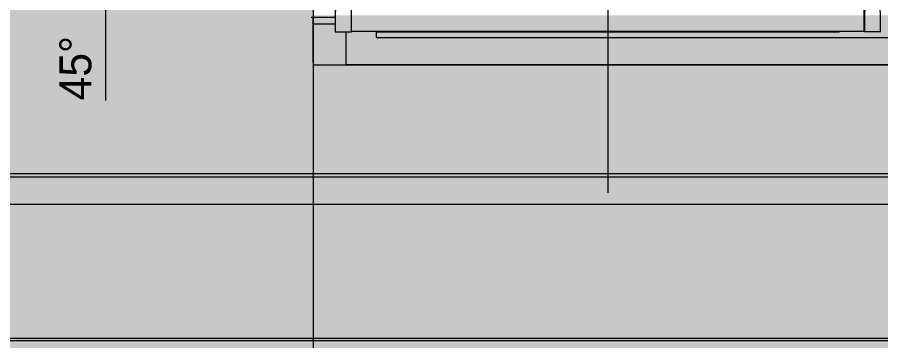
# Model space of a CAD drawing. Header units: metres. Extents: x -3 to 171, y -23 to 41.
# Drawn here: x 15.741 to 17.095, y -1.282 to -0.774 of the extents above; entities that cross this region are included whole.
import ezdxf

# ---------------------------------------------------------------- set-up
doc = ezdxf.new("R2010")
doc.units = ezdxf.units.M
doc.header["$MEASUREMENT"] = 0
doc.set_wipeout_variables(frame=1)
doc.linetypes.add('Achse', pattern=[0.004, 0.002, -0.001, 0, -0.001])
doc.linetypes.add('Wipeout_Contour', pattern=[1, 0, -1])
for name, color, linetype in [('5._2.DG PP STG1_1_310 Dachkonstruktion massiv', 7, 'Continuous'), ('5._2.DG PP STG1_1_325 Dachfenster', 7, 'Continuous'), ('5._2.DG PP STG1_1_330 Dachaufbau', 7, 'Continuous'), ('5._2.DG PP STG1_1_611 Entwässerung', 7, 'Continuous')]:
    doc.layers.add(name, color=color, linetype=linetype)
doc.styles.add('ERSTELLTER_STIL_2', font='')
doc.styles.get('ERSTELLTER_STIL_2').set_extended_font_data('Eurostile')

msp = doc.modelspace()

# ---------------------------------------------------------------- linework, layer by layer
at = {"layer": '5._2.DG PP STG1_1_310 Dachkonstruktion massiv', "color": 7, "linetype": 'Continuous', "lineweight": 18, "ltscale": 1000, "flags": 128}
for points in [[(16.2049, 0), (16.2049, -0.8456)], [(16.2049, -0.8456), (17.9549, -0.8456)]]:
    msp.add_lwpolyline(points, dxfattribs=at)
at = {"layer": '5._2.DG PP STG1_1_611 Entwässerung', "color": 250, "linetype": 'Continuous', "lineweight": 13, "ltscale": 1000, "true_color": 0x3f3f3f}
msp.add_line((15.8791, -0.2475), (15.8791, -0.905), dxfattribs=at)

# ---------------------------------------------------------------- texts
at = {"layer": '5._2.DG PP STG1_1_325 Dachfenster', "color": 7, "linetype": 'Continuous', "lineweight": 13, "insert": (16.4318, -1.2601), "char_height": 0.075, "attachment_point": 7, "style": 'ERSTELLTER_STIL_2'}
msp.add_mtext('\\A1;{\\pql;\\pt0;\\fEurostile|b0|i0|c0|p0;\\W1.000000;DFe-005\\fEurostile|b0|i0|c0|p0;\\W1.000000;\\fEurostile|b0|i0|c0|p0;\\W1.000000;\\fEurostile|b0|i0|c0|p0;\\W1.000000;}', dxfattribs=at)
at = {"layer": '5._2.DG PP STG1_1_611 Entwässerung', "color": 250, "linetype": 'Continuous', "lineweight": 13, "true_color": 0x3f3f3f, "insert": (15.8578, -0.905), "char_height": 0.05, "attachment_point": 7, "rotation": 90, "style": 'ERSTELLTER_STIL_2'}
msp.add_mtext('\\A1;{\\pql;\\fEurostile|b0|i0|c0|p0;\\W1.000000;45°}', dxfattribs=at)

# ---------------------------------------------------------------- next in the draw order: wipeouts: each hides what was drawn before it
at = {"color": 254, "linetype": 'Wipeout_Contour', "lineweight": 0, "ltscale": 49.169326}
msp.add_wipeout([(16.2049, -0.7745), (16.2049, -0.8456), (16.205, -0.7745)], dxfattribs=at).dxf.layer = '5._2.DG PP STG1_1_325 Dachfenster'

# ---------------------------------------------------------------- next in the draw order: wipeouts: each hides what was drawn before it
at = {"color": 254, "linetype": 'Wipeout_Contour', "lineweight": 0, "ltscale": 239.404151}
msp.add_wipeout([(16.205, -0.7745), (16.205, -0.8493), (17.955, -0.8493), (17.955, -0.7745), (17.9245, -0.7745), (17.9245, -0.7953), (17.9245, -0.7974), (17.9069, -0.7974), (17.9069, -0.8486), (16.2569, -0.8486), (16.2569, -0.7974), (16.2392, -0.7974), (16.2392, -0.7953), (16.2392, -0.7745)], dxfattribs=at).dxf.layer = '5._2.DG PP STG1_1_325 Dachfenster'

# ---------------------------------------------------------------- next in the draw order: linework, layer by layer
at = {"layer": '5._2.DG PP STG1_1_325 Dachfenster', "color": 7, "linetype": 'Continuous', "lineweight": 13, "ltscale": 1000, "true_color": 0xf4f4f4, "flags": 128}
msp.add_lwpolyline([(16.2019, -0.7745), (16.2392, -0.7745)], dxfattribs=at)

# ---------------------------------------------------------------- next in the draw order: wipeouts: each hides what was drawn before it
at = {"color": 254, "linetype": 'Wipeout_Contour', "lineweight": 0, "ltscale": 205.126994}
msp.add_wipeout([(16.2569, -0.7974), (16.2569, -0.8486), (17.9069, -0.8486), (17.9069, -0.7974), (17.8989, -0.7974), (17.8989, -0.7962), (17.8596, -0.7962), (17.8596, -0.8062), (16.3042, -0.8062), (16.3042, -0.7962), (16.2649, -0.7962), (16.2649, -0.7974)], dxfattribs=at).dxf.layer = '5._2.DG PP STG1_1_325 Dachfenster'

# ---------------------------------------------------------------- next in the draw order: linework, layer by layer
at = {"layer": '5._2.DG PP STG1_1_325 Dachfenster', "color": 7, "linetype": 'Continuous', "lineweight": 13, "ltscale": 1000, "true_color": 0xf4f4f4, "flags": 128}
for points in [[(16.3042, -0.8062), (16.3042, -0.7979)], [(16.3042, -0.8062), (17.8596, -0.8062)]]:
    msp.add_lwpolyline(points, dxfattribs=at)

# ---------------------------------------------------------------- next in the draw order: wipeouts: each hides what was drawn before it
at = {"color": 254, "linetype": 'Wipeout_Contour', "lineweight": 0, "ltscale": 51.758396}
msp.add_wipeout([(17.0689, -0.7813), (17.0689, -0.79), (17.0692, -0.7813)], dxfattribs=at).dxf.layer = '5._2.DG PP STG1_1_325 Dachfenster'
at = {"color": 254, "linetype": 'Wipeout_Contour', "lineweight": 0, "ltscale": 85.235543}
msp.add_wipeout([(16.2049, -1.4678), (17.9549, -1.4678), (17.9549, -0.8493), (16.205, -0.8493), (16.205, -0.8456)], dxfattribs=at).dxf.layer = '5._2.DG PP STG1_1_325 Dachfenster'

# ---------------------------------------------------------------- next in the draw order: hatches: boundary and pattern name
at = {"layer": '5._2.DG PP STG1_1_611 Entwässerung', "linetype": 'Continuous', "lineweight": 0, "true_color": 0xffffff}
for points in [[(12.6616, -1.0679), (18.6715, -1.0679), (18.6716, -1.025), (12.6616, -1.025)], [(12.9703, -1.025), (18.6716, -1.025), (18.6716, -1.02), (12.9703, -1.02)], [(12.6616, -1.2786), (18.6708, -1.2786), (18.6715, -1.0679), (12.6616, -1.0679)], [(12.6616, -1.2821), (18.6708, -1.2821), (18.6708, -1.2786), (12.6616, -1.2786)]]:
    msp.add_hatch(color=7, dxfattribs=at).paths.add_polyline_path(points)

# ---------------------------------------------------------------- next in the draw order: linework, layer by layer
at = {"layer": '5._2.DG PP STG1_1_325 Dachfenster', "color": 7, "linetype": 'Continuous', "lineweight": 13, "ltscale": 1000, "true_color": 0xf4f4f4, "flags": 128}
for points in [[(16.2049, -0.8456), (16.2049, -0.7745)], [(16.205, -0.7745), (16.205, -0.8493)], [(16.2569, -0.8486), (16.2569, -0.7974)], [(16.2049, -0.8456), (16.2049, -1.4678)], [(16.205, -0.8493), (17.955, -0.8493)], [(16.2569, -0.8486), (17.9069, -0.8486)]]:
    msp.add_lwpolyline(points, dxfattribs=at)
at = {"layer": '5._2.DG PP STG1_1_611 Entwässerung', "color": 14, "linetype": 'Achse', "lineweight": 13, "ltscale": 1000, "true_color": 0xa80000}
msp.add_line((12.6616, -1.02), (18.9816, -1.02), dxfattribs=at)
at = {"layer": '5._2.DG PP STG1_1_611 Entwässerung', "color": 171, "linetype": 'Continuous', "lineweight": 13, "ltscale": 1000, "true_color": 0x6c6cff, "flags": 128}
for points in [[(12.9703, -1.02), (18.6716, -1.02)], [(12.9703, -1.025), (18.6716, -1.025)], [(12.6616, -1.0679), (18.6715, -1.0679)], [(12.6616, -1.2786), (18.6708, -1.2786)], [(12.6616, -1.2821), (18.6708, -1.2821)]]:
    msp.add_lwpolyline(points, dxfattribs=at)

# ---------------------------------------------------------------- next in the draw order: wipeouts: each hides what was drawn before it
at = {"color": 254, "linetype": 'Wipeout_Contour', "lineweight": 0, "ltscale": 51.757345}
msp.add_wipeout([(17.0689, -0.7709), (17.0689, -0.7813), (17.0693, -0.7709)], dxfattribs=at).dxf.layer = '5._2.DG PP STG1_1_325 Dachfenster'
at = {"color": 254, "linetype": 'Wipeout_Contour', "lineweight": 0, "ltscale": 133.562871}
msp.add_wipeout([(16.3042, -0.7977), (17.0296, -0.7979), (17.0213, -0.7977), (17.0205, -0.7972), (17.0202, -0.7962), (16.3135, -0.7962), (16.3133, -0.7972), (16.3125, -0.7977)], dxfattribs=at).dxf.layer = '5._2.DG PP STG1_1_325 Dachfenster'
at = {"color": 254, "linetype": 'Wipeout_Contour', "lineweight": 0, "ltscale": 68.430124}
msp.add_wipeout([(17.0689, -0.7974), (17.0945, -0.7974), (17.0945, -0.79), (17.0689, -0.79)], dxfattribs=at).dxf.layer = '5._2.DG PP STG1_1_325 Dachfenster'

# ---------------------------------------------------------------- next in the draw order: wipeouts: each hides what was drawn before it
at = {"color": 254, "linetype": 'Wipeout_Contour', "lineweight": 0, "ltscale": 65.116106}
msp.add_wipeout([(16.2392, -0.79), (16.2392, -0.7974), (16.2649, -0.7974), (16.2649, -0.79)], dxfattribs=at).dxf.layer = '5._2.DG PP STG1_1_325 Dachfenster'
at = {"color": 254, "linetype": 'Wipeout_Contour', "lineweight": 0, "ltscale": 81.315923}
msp.add_wipeout([(16.3042, -0.7962), (16.3042, -0.7977), (16.3125, -0.7977), (16.3133, -0.7972), (16.3135, -0.7962)], dxfattribs=at).dxf.layer = '5._2.DG PP STG1_1_325 Dachfenster'
at = {"color": 254, "linetype": 'Wipeout_Contour', "lineweight": 0, "ltscale": 85.620882}
msp.add_wipeout([(17.0202, -0.7962), (17.0205, -0.7972), (17.0213, -0.7977), (17.0296, -0.7977), (17.0296, -0.7962)], dxfattribs=at).dxf.layer = '5._2.DG PP STG1_1_325 Dachfenster'

# ---------------------------------------------------------------- next in the draw order: wipeouts: each hides what was drawn before it
at = {"color": 254, "linetype": 'Wipeout_Contour', "lineweight": 0, "ltscale": 65.114572}
msp.add_wipeout([(16.2392, -0.7813), (16.2392, -0.79), (16.2649, -0.79), (16.2649, -0.7813)], dxfattribs=at).dxf.layer = '5._2.DG PP STG1_1_325 Dachfenster'

# ---------------------------------------------------------------- next in the draw order: linework, layer by layer
at = {"layer": '5._2.DG PP STG1_1_325 Dachfenster', "color": 7, "linetype": 'Continuous', "lineweight": 13, "ltscale": 1000, "flags": 128}
msp.add_lwpolyline([(16.2392, -0.7953), (16.2392, -0.7974)], dxfattribs=at)

# ---------------------------------------------------------------- next in the draw order: wipeouts: each hides what was drawn before it
at = {"color": 254, "linetype": 'Wipeout_Contour', "lineweight": 0, "ltscale": 65.112757}
msp.add_wipeout([(16.2393, -0.7709), (16.2392, -0.7813), (16.2649, -0.7813), (16.2649, -0.7709)], dxfattribs=at).dxf.layer = '5._2.DG PP STG1_1_325 Dachfenster'
at = {"color": 254, "linetype": 'Wipeout_Contour', "lineweight": 0, "ltscale": 66.775087}
msp.add_wipeout([(16.2649, -0.7962), (17.0689, -0.7962), (17.0689, -0.7887), (16.2649, -0.7887)], dxfattribs=at).dxf.layer = '5._2.DG PP STG1_1_325 Dachfenster'

# ---------------------------------------------------------------- next in the draw order: linework, layer by layer
at = {"layer": '5._2.DG PP STG1_1_325 Dachfenster', "color": 7, "linetype": 'Continuous', "lineweight": 13, "ltscale": 1000, "flags": 128}
for points in [[(16.249, -0.5706), (16.2535, -0.5866), (16.2564, -0.606), (16.2577, -0.6285), (16.2572, -0.6538), (16.2552, -0.6817), (16.2514, -0.7118), (16.2501, -0.7184), (16.248, -0.7253), (16.2473, -0.7272), (16.2461, -0.7318), (16.2432, -0.7422), (16.2425, -0.746), (16.2406, -0.7556), (16.2402, -0.7591), (16.2393, -0.7678), (16.2393, -0.7709), (16.2392, -0.7813), (16.2392, -0.79), (16.2392, -0.7974)], [(16.2392, -0.7038), (16.2392, -0.7953)], [(16.2392, -0.7852), (16.205, -0.7852)], [(16.2392, -0.7974), (16.2649, -0.7974)], [(16.3042, -0.7962), (16.3042, -0.7977)], [(17.0296, -0.7979), (16.3042, -0.7979)], [(16.3125, -0.7977), (16.3133, -0.7972)], [(16.3133, -0.7972), (16.3135, -0.7962)], [(17.0205, -0.7972), (17.0202, -0.7962)], [(17.0205, -0.7972), (17.0213, -0.7977)], [(17.0296, -0.7962), (17.0296, -0.7977)], [(17.0949, -0.7974), (17.0692, -0.7974)]]:
    msp.add_lwpolyline(points, dxfattribs=at)

# ---------------------------------------------------------------- next in the draw order: wipeouts: each hides what was drawn before it
at = {"color": 254, "linetype": 'Wipeout_Contour', "lineweight": 0, "ltscale": 66.773537}
msp.add_wipeout([(16.2649, -0.78), (16.2649, -0.7887), (17.0689, -0.7887), (17.0689, -0.78)], dxfattribs=at).dxf.layer = '5._2.DG PP STG1_1_325 Dachfenster'

# ---------------------------------------------------------------- next in the draw order: wipeouts: each hides what was drawn before it
at = {"color": 254, "linetype": 'Wipeout_Contour', "lineweight": 0, "ltscale": 66.771744}
msp.add_wipeout([(16.2649, -0.7697), (16.2649, -0.78), (17.0689, -0.78), (17.0689, -0.7697)], dxfattribs=at).dxf.layer = '5._2.DG PP STG1_1_325 Dachfenster'

# ---------------------------------------------------------------- next in the draw order: linework, layer by layer
at = {"layer": '5._2.DG PP STG1_1_325 Dachfenster', "color": 7, "linetype": 'Continuous', "lineweight": 13, "ltscale": 1000}
msp.add_line((16.6669, 0.8803), (16.6669, -1.0503), dxfattribs=at)
at = {"layer": '5._2.DG PP STG1_1_325 Dachfenster', "color": 7, "linetype": 'Continuous', "lineweight": 13, "ltscale": 1000, "flags": 128}
msp.add_lwpolyline([(16.2649, -0.7974), (16.2649, -0.79), (16.2649, -0.7813), (16.2649, -0.7709), (16.2649, -0.7591), (16.2649, -0.746), (16.2649, -0.7318), (16.2649, -0.7253), (16.2649, -0.7184), (16.2649, -0.7118), (16.2649, -0.6817), (16.2649, -0.6538), (16.2649, -0.6285), (16.2649, -0.606), (16.2649, -0.5866), (16.2649, -0.5706)], dxfattribs=at)

# ---------------------------------------------------------------- next in the draw order: wipeouts: each hides what was drawn before it
at = {"color": 254, "linetype": 'Wipeout_Contour', "lineweight": 0, "ltscale": 68.429385}
msp.add_wipeout([(17.0692, -0.7813), (17.0692, -0.79), (17.0949, -0.79), (17.0949, -0.7813)], dxfattribs=at).dxf.layer = '5._2.DG PP STG1_1_325 Dachfenster'

# ---------------------------------------------------------------- next in the draw order: linework, layer by layer
at = {"layer": '5._2.DG PP STG1_1_325 Dachfenster', "color": 7, "linetype": 'Continuous', "lineweight": 13, "ltscale": 1000, "flags": 128}
msp.add_lwpolyline([(16.2649, -0.7962), (17.0689, -0.7962)], dxfattribs=at)

# ---------------------------------------------------------------- next in the draw order: wipeouts: each hides what was drawn before it
at = {"color": 254, "linetype": 'Wipeout_Contour', "lineweight": 0, "ltscale": 68.427658}
msp.add_wipeout([(17.0693, -0.7709), (17.0692, -0.7813), (17.0949, -0.7813), (17.0949, -0.7709)], dxfattribs=at).dxf.layer = '5._2.DG PP STG1_1_325 Dachfenster'

# ---------------------------------------------------------------- next in the draw order: hatches: boundary and pattern name
at = {"layer": '5._2.DG PP STG1_1_330 Dachaufbau', "linetype": 'Continuous', "lineweight": 0, "true_color": 0x000000}
msp.add_hatch(color=18, dxfattribs=at).paths.add_polyline_path([(18.9789, -2.07), (18.986, 0.07), (17.955, 0.07), (17.955, -0.7715), (16.205, -0.7715), (16.205, 0.07), (15.195, 0.07), (15.195, -0.4), (15.505, -0.4), (15.505, -0.7353), (12.655, -0.7353), (12.655, -2.07)])

# ---------------------------------------------------------------- next in the draw order: linework, layer by layer
at = {"layer": '5._2.DG PP STG1_1_325 Dachfenster', "color": 7, "linetype": 'Continuous', "lineweight": 13, "ltscale": 1000, "flags": 128}
for points in [[(17.0689, -0.7974), (17.0689, -0.79), (17.0689, -0.7813), (17.0689, -0.7709), (17.0689, -0.7591), (17.0689, -0.746), (17.0689, -0.7318), (17.0689, -0.7253), (17.0689, -0.7184), (17.0689, -0.7118), (17.0689, -0.6817), (17.0689, -0.6538), (17.0689, -0.6285), (17.0689, -0.606), (17.0689, -0.5866), (17.0689, -0.5706)], [(17.079, -0.5706), (17.0835, -0.5866), (17.0864, -0.606), (17.0877, -0.6285), (17.0872, -0.6538), (17.0852, -0.6817), (17.0814, -0.7118), (17.0801, -0.7184), (17.078, -0.7253), (17.0773, -0.7272), (17.0761, -0.7318), (17.0732, -0.7422), (17.0725, -0.746), (17.0706, -0.7556), (17.0702, -0.7591), (17.0693, -0.7678), (17.0693, -0.7709), (17.0692, -0.7813), (17.0692, -0.79), (17.0692, -0.7974)], [(17.0945, -0.7974), (17.0945, -0.79), (17.0945, -0.7813), (17.0945, -0.7709), (17.0945, -0.7678), (17.0935, -0.7591), (17.0932, -0.7556), (17.0912, -0.746), (17.0906, -0.7422), (17.0876, -0.7318), (17.0865, -0.7272), (17.0857, -0.7253), (17.0836, -0.7184), (17.0823, -0.7118), (17.0785, -0.6817), (17.0765, -0.6538), (17.076, -0.6285), (17.0773, -0.606), (17.0802, -0.5866), (17.0847, -0.5706)]]:
    msp.add_lwpolyline(points, dxfattribs=at)

doc.saveas('drawing.dxf')
